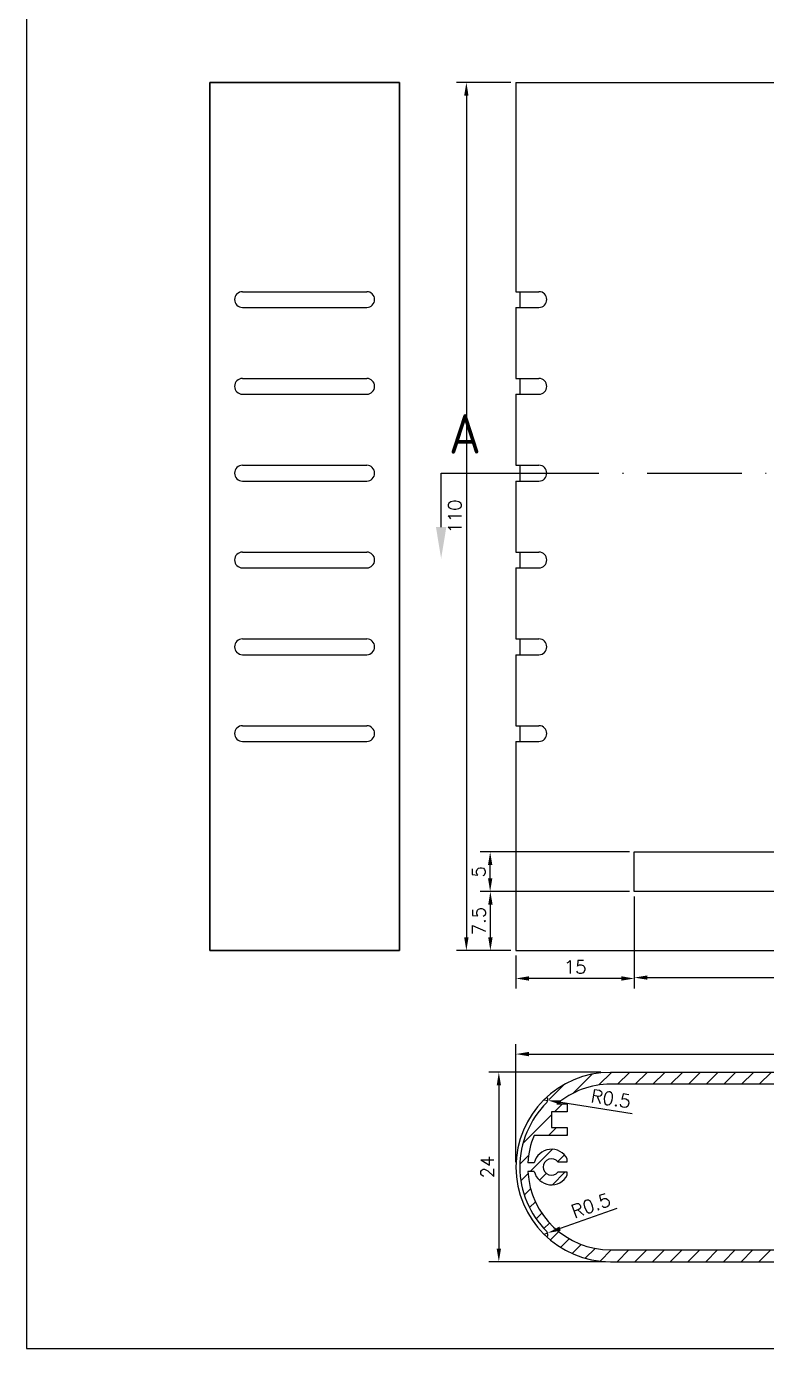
# Model space of a CAD drawing. Header units: millimetres. Extents: x 208 to 701, y 216 to 572.
# Drawn here: x 207.9 to 301.7, y 216.2 to 383.8 of the extents above; entities that cross this region are included whole.
import ezdxf
from ezdxf import colors
from ezdxf.entities.mleader import LeaderData, LeaderLine
from ezdxf.math import Vec2, Vec3

# ---------------------------------------------------------------- set-up
doc = ezdxf.new("R2010")
doc.units = ezdxf.units.MM
doc.linetypes.add('ACAD_ISO10W100', pattern=[18, 12, -3, 0, -3])
for name, color, linetype, lineweight in [('Callout', 3, 'Continuous', 0), ('CAXA0', 7, 'Continuous', 70), ('Dimensions Layer', 3, 'Continuous', 13), ('Draw', 7, 'Continuous', 35)]:
    doc.layers.add(name, color=color, linetype=linetype, lineweight=lineweight)
doc.layers.add('Centerline', color=1, linetype='ACAD_ISO10W100')
doc.styles.get("Standard").update_dxf_attribs({"font": 'txt.shx'})
doc.styles.add('×ÖÄ¸ÓëÊý×Ö', font='isocp.shx', dxfattribs={"height": 0.96, "bigfont": '@extfont2.shx'})
doc.dimstyles.new('ISO-25', dxfattribs={"dimtxt": 2.5, "dimasz": 2, "dimexe": 1.25, "dimexo": 0.625, "dimtad": 1, "dimdsep": 46, "dimtxsty": 'Standard', "dimcen": 2.5, "dimclrt": 256, "dimadec": 0, "dimazin": 0, "dimtfac": 1, "dimtmove": 0, "dimatfit": 3, "dimfxl": 0, "dimarcsym": 0})

# ---------------------------------------------------------------- blocks, each defined once
blk = doc.blocks.new('*D29')
at = {"layer": 'Callout', "color": 0, "lineweight": -2}
for p, q in [((269.33, 376.66), (262.43, 376.66)), ((263.68, 374.99), (263.68, 268.32)), ((269.33, 266.66), (262.43, 266.66))]:
    blk.add_line(p, q, dxfattribs=at)
at = {"layer": 'Callout', "color": 0, "lineweight": 25}
for points in [[(263.4, 374.99), (263.95, 374.99), (263.68, 376.66)], [(263.4, 268.32), (263.95, 268.32), (263.68, 266.66)]]:
    blk.add_solid(points, dxfattribs=at)
at = {"layer": 'Defpoints', "color": 0, "lineweight": 25}
for p in [(269.96, 376.66), (263.68, 266.66), (269.96, 266.66)]:
    blk.add_point(p, dxfattribs=at)
at = {"layer": 'Callout', "lineweight": 25, "insert": (262.22, 321.66), "char_height": 1.667, "attachment_point": 5, "rotation": 90}
blk.add_mtext('110', dxfattribs=at)
blk = doc.blocks.new('*D54')
at = {"layer": 'Callout', "color": 0, "lineweight": -2}
for p, q in [((284.96, 273.53), (284.96, 261.87)), ((269.96, 266.03), (269.96, 261.87)), ((283.3, 263.12), (271.63, 263.12))]:
    blk.add_line(p, q, dxfattribs=at)
at = {"layer": 'Callout', "color": 0, "lineweight": 25}
for points in [[(271.63, 263.4), (271.63, 262.84), (269.96, 263.12)], [(283.3, 263.4), (283.3, 262.84), (284.96, 263.12)]]:
    blk.add_solid(points, dxfattribs=at)
at = {"layer": 'Defpoints', "color": 0, "lineweight": 25}
for p in [(284.96, 274.15), (269.96, 266.66), (269.96, 263.12)]:
    blk.add_point(p, dxfattribs=at)
at = {"layer": 'Callout', "lineweight": 25, "insert": (277.46, 264.58), "char_height": 1.667, "attachment_point": 5}
blk.add_mtext('15', dxfattribs=at)
blk = doc.blocks.new('*D56')
at = {"layer": 'Callout', "color": 0, "lineweight": -2}
for p, q in [((284.96, 273.53), (284.96, 261.98)), ((324.96, 273.53), (324.96, 261.98)), ((286.63, 263.23), (323.29, 263.23))]:
    blk.add_line(p, q, dxfattribs=at)
at = {"layer": 'Callout', "color": 0, "lineweight": 25}
for points in [[(286.63, 263.51), (286.63, 262.96), (284.96, 263.23)], [(323.29, 263.51), (323.29, 262.96), (324.96, 263.23)]]:
    blk.add_solid(points, dxfattribs=at)
at = {"layer": 'Defpoints', "color": 0, "lineweight": 25}
for p in [(284.96, 274.15), (324.96, 274.15), (324.96, 263.23)]:
    blk.add_point(p, dxfattribs=at)
at = {"layer": 'Callout', "lineweight": 25, "insert": (304.96, 264.69), "char_height": 1.667, "attachment_point": 5}
blk.add_mtext('40', dxfattribs=at)
blk = doc.blocks.new('*D92')
at = {"layer": 'Callout', "color": 0, "lineweight": -2}
for p, q in [((269.96, 239.85), (269.96, 254.79)), ((339.96, 239.85), (339.96, 254.79)), ((271.63, 253.54), (338.29, 253.54))]:
    blk.add_line(p, q, dxfattribs=at)
at = {"layer": 'Callout', "color": 0, "lineweight": 25}
for points in [[(271.63, 253.82), (271.63, 253.26), (269.96, 253.54)], [(338.29, 253.82), (338.29, 253.26), (339.96, 253.54)]]:
    blk.add_solid(points, dxfattribs=at)
at = {"layer": 'Defpoints', "color": 0, "lineweight": 25}
for p in [(339.96, 253.54), (269.96, 239.23), (339.96, 239.23)]:
    blk.add_point(p, dxfattribs=at)
at = {"layer": 'Callout', "lineweight": 25, "insert": (304.96, 255), "char_height": 1.667, "attachment_point": 5}
blk.add_mtext('70', dxfattribs=at)
blk = doc.blocks.new('*D97')
at = {"layer": 'Callout', "color": 0, "lineweight": -2}
for p, q in [((280.71, 251.23), (266.54, 251.23)), ((267.79, 249.56), (267.79, 228.89)), ((281.33, 227.23), (266.54, 227.23))]:
    blk.add_line(p, q, dxfattribs=at)
at = {"layer": 'Callout', "color": 0, "lineweight": 25}
for points in [[(267.52, 249.56), (268.07, 249.56), (267.79, 251.23)], [(267.52, 228.89), (268.07, 228.89), (267.79, 227.23)]]:
    blk.add_solid(points, dxfattribs=at)
at = {"layer": 'Defpoints', "color": 0, "lineweight": 25}
for p in [(281.33, 251.23), (267.79, 227.23), (281.96, 227.23)]:
    blk.add_point(p, dxfattribs=at)
at = {"layer": 'Callout', "lineweight": 25, "insert": (266.34, 239.23), "char_height": 1.667, "attachment_point": 5, "rotation": 90}
blk.add_mtext('24', dxfattribs=at)
blk = doc.blocks.new('*D96')
at = {"layer": 'Defpoints', "color": 0, "lineweight": 25}
for p in [(273.52, 230.7), (273.99, 230.87)]:
    blk.add_point(p, dxfattribs=at)
at = {"layer": 'Dimensions Layer', "color": 0, "lineweight": -2}
for p, q in [((282.76, 233.96), (275.56, 231.42)), ((273.52, 230.7), (273.99, 230.87))]:
    blk.add_line(p, q, dxfattribs=at)
at = {"layer": 'Dimensions Layer', "color": 0, "lineweight": 25}
blk.add_solid([(275.47, 231.68), (275.65, 231.16), (273.99, 230.87)], dxfattribs=at)
at = {"layer": 'Dimensions Layer', "lineweight": 25, "insert": (279.46, 234.34), "char_height": 1.667, "attachment_point": 5, "rotation": 19.4328}
blk.add_mtext('R0.5', dxfattribs=at)
blk = doc.blocks.new('*D93')
at = {"layer": 'Defpoints', "color": 0, "lineweight": 25}
for p in [(273.52, 247.75), (274.01, 247.67)]:
    blk.add_point(p, dxfattribs=at)
at = {"layer": 'Dimensions Layer', "color": 0, "lineweight": -2}
for p, q in [((273.52, 247.75), (274.01, 247.67)), ((284.71, 245.98), (275.66, 247.41))]:
    blk.add_line(p, q, dxfattribs=at)
at = {"layer": 'Dimensions Layer', "color": 0, "lineweight": 25}
blk.add_solid([(275.7, 247.69), (275.61, 247.14), (274.01, 247.67)], dxfattribs=at)
at = {"layer": 'Dimensions Layer', "lineweight": 25, "insert": (281.99, 247.89), "char_height": 1.667, "attachment_point": 5, "rotation": 351.008}
blk.add_mtext('R0.5', dxfattribs=at)
blk = doc.blocks.new('*D102')
at = {"layer": 'Defpoints', "color": 0, "lineweight": 25}
for p in [(266.72, 274.15), (284.96, 274.15), (269.96, 266.66)]:
    blk.add_point(p, dxfattribs=at)
at = {"layer": 'Dimensions Layer', "color": 0, "lineweight": -2}
for p, q in [((284.34, 274.15), (265.47, 274.15)), ((266.72, 268.32), (266.72, 272.48)), ((269.33, 266.66), (265.47, 266.66))]:
    blk.add_line(p, q, dxfattribs=at)
at = {"layer": 'Dimensions Layer', "color": 0, "lineweight": 25}
for points in [[(266.45, 272.48), (267, 272.48), (266.72, 274.15)], [(266.45, 268.32), (267, 268.32), (266.72, 266.66)]]:
    blk.add_solid(points, dxfattribs=at)
at = {"layer": 'Dimensions Layer', "lineweight": 25, "insert": (265.27, 270.4), "char_height": 1.667, "attachment_point": 5, "rotation": 90}
blk.add_mtext('7.5', dxfattribs=at)
blk = doc.blocks.new('*D103')
at = {"layer": 'Defpoints', "color": 0, "lineweight": 25}
for p in [(266.69, 279.15), (284.96, 279.15), (266.72, 274.15)]:
    blk.add_point(p, dxfattribs=at)
at = {"layer": 'Dimensions Layer', "color": 0, "lineweight": -2}
for p, q in [((284.34, 279.15), (265.44, 279.15)), ((266.69, 275.82), (266.69, 277.49)), ((266.1, 274.15), (265.44, 274.15))]:
    blk.add_line(p, q, dxfattribs=at)
at = {"layer": 'Dimensions Layer', "color": 0, "lineweight": 25}
for points in [[(266.42, 277.49), (266.97, 277.49), (266.69, 279.15)], [(266.42, 275.82), (266.97, 275.82), (266.69, 274.15)]]:
    blk.add_solid(points, dxfattribs=at)
at = {"layer": 'Dimensions Layer', "lineweight": 25, "insert": (265.24, 276.65), "char_height": 1.67, "attachment_point": 5, "rotation": 90}
blk.add_mtext('5', dxfattribs=at)

msp = doc.modelspace()

# ---------------------------------------------------------------- hatches: boundary and pattern name
at = {"layer": 'Callout', "lineweight": 25}
h = msp.add_hatch(dxfattribs=at)
h.set_pattern_fill('ANSI31', color=5, scale=0.5)
h.set_pattern_definition([(45, (0, -313.7393), (-1.122532, 1.122532), [])])
h.paths.add_polyline_path([(327.959, 227.226), (304.959, 227.226), (303.709, 227.226), (281.959, 227.226, -0.1868365), (273.878, 230.355), (274.214, 230.724, -0.4417645), (274.214, 247.727), (273.878, 248.097, -0.1868365), (281.959, 251.226), (304.959, 251.226), (327.959, 251.226, -0.1868365), (336.04, 248.097), (335.703, 247.727, -0.4417645), (335.703, 230.724), (336.04, 230.355, -0.1868365)])
h.paths.add_polyline_path([(304.959, 228.726), (327.334, 228.726), (327.959, 228.726, 0.3989465), (338.444, 238.676), (337.64, 238.676, -0.6910455), (333.459, 238.195), (333.459, 238.576), (334.634, 238.576, 2.8840325), (334.634, 239.876), (333.459, 239.876), (333.459, 240.257, -0.6910455), (337.64, 239.776), (338.444, 239.776, 0.0848077), (337.667, 243.226), (333.459, 243.226), (333.459, 244.226), (335.459, 244.226), (335.459, 246.226), (333.459, 246.226), (333.459, 247.226), (334.759, 247.226, 0.1779812), (327.959, 249.726), (304.959, 249.726), (281.959, 249.726, 0.1779812), (275.158, 247.226), (276.459, 247.226), (276.459, 246.226), (274.459, 246.226), (274.459, 244.226), (276.459, 244.226), (276.459, 243.226), (272.25, 243.226, 0.0848077), (271.473, 239.776), (272.277, 239.776, -0.6910455), (276.459, 240.257), (276.459, 239.876), (275.283, 239.876, 2.8840325), (275.283, 238.576), (276.459, 238.576), (276.459, 238.195, -0.6910455), (272.277, 238.676), (271.473, 238.676, 0.3989465), (281.959, 228.726)], flags=16)

# ---------------------------------------------------------------- linework, layer by layer
at = {"layer": 'Callout', "color": 0, "lineweight": 25}
for p, q in [((269.959, 376.655), (269.959, 350.155)), ((269.959, 376.655), (339.959, 376.655)), ((269.959, 348.155), (269.959, 339.155)), ((269.959, 337.155), (269.959, 328.155)), ((269.959, 326.155), (269.959, 317.155)), ((269.959, 315.155), (269.959, 306.155)), ((269.959, 304.155), (269.959, 295.155)), ((269.959, 293.155), (269.959, 266.655)), ((269.959, 266.655), (339.959, 266.655)), ((273.885, 248.089), (273.878, 248.097)), ((273.885, 230.362), (273.878, 230.355))]:
    msp.add_line(p, q, dxfattribs=at)
at = {"layer": 'CAXA0', "color": 0, "lineweight": 25}
for p, q in [((276.459, 239.876), (276.459, 240.257)), ((276.459, 238.195), (276.459, 238.576))]:
    msp.add_line(p, q, dxfattribs=at)
at = {"layer": 'Centerline', "lineweight": 25}
msp.add_line((268.481, 327.155), (341.44, 327.155), dxfattribs=at)
at = {"layer": 'Draw', "lineweight": 25}
for p, q in [((207.927, 572.5), (207.927, 216.222)), ((231.183, 376.655), (231.183, 266.655)), ((255.183, 376.655), (231.183, 376.655)), ((231.183, 266.655), (231.183, 376.655)), ((231.183, 376.655), (255.183, 376.655)), ((255.183, 266.655), (255.183, 376.655)), ((255.183, 376.655), (255.183, 266.655)), ((235.312, 350.155), (251.054, 350.155)), ((269.959, 350.155), (272.874, 350.155)), ((270.459, 350.155), (270.459, 348.155)), ((235.312, 348.155), (251.054, 348.155)), ((269.959, 348.155), (272.874, 348.155)), ((235.312, 339.155), (251.054, 339.155)), ((269.959, 339.155), (272.874, 339.155)), ((270.459, 339.155), (270.459, 337.155)), ((235.312, 337.155), (251.054, 337.155)), ((269.959, 337.155), (272.874, 337.155)), ((235.312, 328.155), (251.054, 328.155)), ((269.959, 328.155), (272.874, 328.155)), ((270.459, 328.155), (270.459, 326.155)), ((235.312, 326.155), (251.054, 326.155)), ((269.959, 326.155), (272.874, 326.155)), ((235.312, 317.155), (251.054, 317.155)), ((269.959, 317.155), (272.874, 317.155)), ((270.459, 317.155), (270.459, 315.155)), ((235.312, 315.155), (251.054, 315.155)), ((269.959, 315.155), (272.874, 315.155)), ((235.312, 306.155), (251.054, 306.155)), ((269.959, 306.155), (272.874, 306.155)), ((270.459, 306.155), (270.459, 304.155)), ((235.312, 304.155), (251.054, 304.155)), ((269.959, 304.155), (272.874, 304.155)), ((235.312, 295.155), (251.054, 295.155)), ((269.959, 295.155), (272.874, 295.155)), ((270.459, 295.155), (270.459, 293.155)), ((235.312, 293.155), (251.054, 293.155)), ((269.959, 293.155), (272.874, 293.155)), ((284.963, 279.153), (324.958, 279.153)), ((284.963, 274.152), (284.963, 279.153)), ((324.958, 274.152), (284.963, 274.152)), ((231.183, 266.655), (255.183, 266.655)), ((255.183, 266.655), (231.183, 266.655)), ((304.959, 251.226), (281.959, 251.226)), ((281.959, 227.226), (304.959, 227.226)), ((282.584, 227.226), (306.209, 227.226)), ((207.927, 216.222), (406.745, 216.222))]:
    msp.add_line(p, q, dxfattribs=at)
at = {"layer": 'Draw', "color": 0, "lineweight": 25}
for p, q in [((304.959, 249.726), (281.959, 249.726)), ((275.158, 247.226), (276.459, 247.226)), ((276.459, 247.226), (276.459, 246.226)), ((276.459, 246.226), (274.459, 246.226)), ((274.459, 246.226), (274.459, 244.226)), ((276.459, 243.226), (272.25, 243.226)), ((274.459, 244.226), (276.459, 244.226)), ((276.459, 244.226), (276.459, 243.226)), ((272.277, 239.776), (271.473, 239.776)), ((275.283, 239.876), (276.459, 239.876)), ((272.277, 238.676), (271.473, 238.676)), ((276.459, 238.576), (275.283, 238.576)), ((281.959, 228.726), (304.959, 228.726))]:
    msp.add_line(p, q, dxfattribs=at)
at = {"layer": 'Draw', "lineweight": 25}
for centre, radius, start, end in [((235.312, 349.155), 1, 90, 270), ((251.054, 349.155), 1, 270, 90), ((272.874, 349.155), 1, 270, 90), ((235.312, 338.155), 1, 90, 270), ((251.054, 338.155), 1, 270, 90), ((272.874, 338.155), 1, 270, 90), ((235.312, 327.155), 1, 90, 270), ((251.054, 327.155), 1, 270, 90), ((272.874, 327.155), 1, 270, 90), ((235.312, 316.155), 1, 90, 270), ((251.054, 316.155), 1, 270, 90), ((272.874, 316.155), 1, 270, 90), ((235.312, 305.155), 1, 90, 270), ((251.054, 305.155), 1, 270, 90), ((272.874, 305.155), 1, 270, 90), ((235.312, 294.155), 1, 90, 270), ((251.054, 294.155), 1, 270, 90), ((272.874, 294.155), 1, 270, 90), ((281.959, 239.226), 12, 90, 270), ((273.515, 247.752), 0.5, 314.71973, 42.33172), ((273.515, 230.699), 0.5, 317.66828, 45.28027)]:
    msp.add_arc(centre, radius, start, end, dxfattribs=at)
at = {"layer": 'Draw', "color": 0, "lineweight": 25}
for centre, radius, start, end in [((281.959, 239.226), 10.5, 90, 130.36759), ((281.959, 239.226), 11.5, 134.71973, 225.28027), ((281.959, 239.226), 10.5, 157.60731, 176.99742), ((274.459, 239.226), 2.25, 27.26604, 165.851), ((274.459, 239.226), 1.05, 38.24662, 321.75338), ((281.959, 239.226), 10.5, 183.00258, 270), ((274.459, 239.226), 2.25, 194.149, 332.73396)]:
    msp.add_arc(centre, radius, start, end, dxfattribs=at)

# ---------------------------------------------------------------- texts
at = {"layer": 'Callout', "color": 1, "lineweight": 25, "insert": (261.482, 329.63), "char_height": 5, "width": 3.65538, "attachment_point": 7, "style": '×ÖÄ¸ÓëÊý×Ö'}
msp.add_mtext('{\\Fisocp,@extfont2|c134;A}', dxfattribs=at)

# ---------------------------------------------------------------- dimensions: what is measured, and where the dimension line sits
at = {"layer": 'Callout', "lineweight": 25}
for base, p1, p2, angle, picture, middle in [((263.676, 266.655), (269.959, 376.655), (269.959, 266.655), 90, '*D29', (263.676, 321.655)), ((339.959, 253.54), (269.959, 239.226), (339.959, 239.226), 180, '*D92', (304.959, 253.54)), ((267.794, 227.226), (281.334, 251.226), (281.959, 227.226), 270, '*D97', (267.794, 239.226))]:
    dim = msp.add_linear_dim(base=base, p1=p1, p2=p2, angle=angle, dimstyle='ISO-25', override={"dimtxt": 1.6667, "dimasz": 1.6667, "dimgap": 0.6245}, dxfattribs=at)
    dim.commit()
    dim.dimension.update_dxf_attribs({"geometry": picture, "text_midpoint": middle, "dimtype": 160})
for base, p2, override, picture, middle in [((269.959, 263.118), (269.959, 266.655), {"dimtxt": 1.6667, "dimasz": 1.6667, "dimgap": 0.6245}, '*D54', (277.461, 263.118)), ((324.958, 263.234), (324.958, 274.152), {"dimtxt": 1.6667, "dimasz": 1.6667, "dimgap": 0.6245, "dimdec": 0}, '*D56', (304.96, 263.234))]:
    dim = msp.add_linear_dim(base=base, p1=(284.963, 274.152), p2=p2, dimstyle='ISO-25', override=override, dxfattribs=at)
    dim.commit()
    dim.dimension.update_dxf_attribs({"geometry": picture, "text_midpoint": middle, "dimtype": 160})
at = {"layer": 'Dimensions Layer', "lineweight": 25}
for base, p1, p2, picture, middle in [((266.694, 279.153), (266.725, 274.152), (284.963, 279.153), '*D103', (265.237, 276.653)), ((266.725, 274.152), (269.959, 266.655), (284.963, 274.152), '*D102', (265.267, 270.403))]:
    dim = msp.add_linear_dim(base=base, p1=p1, p2=p2, angle=90, dimstyle='ISO-25', override={"dimtxt": 1.6667, "dimasz": 1.6667, "dimgap": 0.6245}, dxfattribs=at)
    dim.commit()
    dim.dimension.update_dxf_attribs({"geometry": picture, "text_midpoint": middle})
dim = msp.add_radius_dim(center=(273.515, 247.752), mpoint=(274.009, 247.674), dimstyle='ISO-25', override={"dimtxt": 1.6667, "dimasz": 1.6667, "dimgap": 0.6245}, dxfattribs=at)
dim.commit()
dim.dimension.update_dxf_attribs({"geometry": '*D93', "text_midpoint": (281.765, 246.447), "dimtype": 164})
dim = msp.add_radius_dim(center=(273.515, 230.699), mpoint=(273.987, 230.865), dimstyle='ISO-25', override={"dimtxt": 1.6667, "dimasz": 1.6667, "dimgap": 0.6245}, dxfattribs=at)
dim.commit()
dim.dimension.update_dxf_attribs({"geometry": '*D96', "text_midpoint": (279.461, 234.343)})

# ---------------------------------------------------------------- leaders
at = {"layer": 'Centerline', "lineweight": 25}
ml = msp.add_multileader_mtext('Standard', dxfattribs=at)
ml.set_content('', color=256)
ml.set_leader_properties()
ml.build(insert=Vec2(0, 0))
ctx = ml.context
ctx.base_point, ctx.plane_origin = Vec3(268.481, 327.155), Vec3(260.481, 316.321)
notes = []
notes.append((ctx, [(0, (1, 1, 0), (260.481, 327.155), (1, 0), 8, [(0, [(260.481, 316.321)], 0, [])])]))
ctx.mtext.insert, ctx.mtext.flow_direction = Vec3(270.481, 329.155), 5
for ctx, leaders in notes:
    for number, flags, end, landing, length, lines in leaders:
        leader = LeaderData()
        leader.index, (leader.has_last_leader_line, leader.has_dogleg_vector, leader.attachment_direction) = number, flags
        leader.last_leader_point, leader.dogleg_vector, leader.dogleg_length = Vec3(end), Vec3(landing), length
        for number, points, colour, breaks in lines:
            line = LeaderLine()
            line.index, line.vertices, line.color, line.breaks = number, Vec3.list(points), colors.encode_raw_color(colour), breaks
            leader.lines.append(line)
        ctx.leaders.append(leader)

doc.saveas('drawing.dxf')
